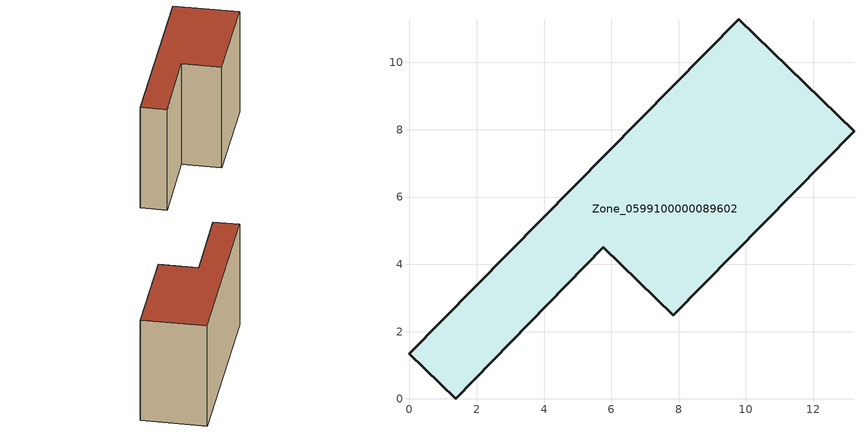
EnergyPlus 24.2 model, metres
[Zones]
Zone_0599100000089602
 floor ground (C_G): 5.76,4.51 1.38,0 0,1.34 9.78,11.29 13.21,7.95 7.84,2.49 z0
 wall outside (C_F): 9.78,11.29 0,1.34 1.38,0 5.76,4.51 7.84,2.49 13.21,7.95 9.78,11.29 z0:8.28
 roof outside (C_R): 13.21,7.95 9.78,11.29 0,1.34 1.38,0 5.76,4.51 7.84,2.49 z8.28
[BUILDING]
Pand.0599100000089602: North Axis=0; Terrain=City; Loads Convergence Tolerance Value=0.04; Temperature Convergence Tolerance Value=0.4; Solar Distribution=FullExterior; Maximum Number of Warmup Days=25; Minimum Number of Warmup Days=1
[Site:Location]
Rotterdam.The.Hague.AP_ZH_NLD Design_Conditions: Latitude=51.96; Longitude=4.45; Time Zone=1; Elevation=-4.5
[SITE:GROUNDTEMPERATURE:BUILDINGSURFACE]
18, 18, 18, 18, 18, 18, 18, 18, 18, 18, 18, 18
[MATERIAL] Thermal Absorptance=0.9; Solar Absorptance=0.7; Visible Absorptance=0.7
Name | Roughness | Thickness | Conductivity | Density | Specific Heat
G.TI.1946 | MediumSmooth | 0.15 | 1 | 540 | 1210
F.TI.1946 | Rough | 0.3 | 0.857143 | 1920 | 840
R.TI.1946 | MediumRough | 0.2 | 0.1 | 1500 | 1000
[CONSTRUCTION]
C_G: G.TI.1946
C_F: F.TI.1946
C_R: R.TI.1946
[ZONE]
Zone_0599100000089602: Type=1; Multiplier=1; Ceiling Height=Autocalculate; Volume=Autocalculate; Floor Area=autocalculate; Part of Total Floor Area=Yes
[ZONEINFILTRATION:DESIGNFLOWRATE]
Infil_Zone_0599100000089602: Zone or ZoneList or Space or SpaceList=Zone_0599100000089602; Schedule=AlwaysOn; Design Flow Rate Calculation Method=Flow/Area; Flow Rate per Floor Area=0.003; Constant Term Coefficient=1; Temperature Term Coefficient=0; Velocity Term Coefficient=0; Velocity Squared Term Coefficient=0
[HVACTEMPLATE:ZONE:IDEALLOADSAIRSYSTEM]
Zone_0599100000089602: Maximum Heating Supply Air Temperature=50; Minimum Cooling Supply Air Temperature=13; Maximum Heating Supply Air Humidity Ratio=0.0156; Minimum Cooling Supply Air Humidity Ratio=0.0077; Heating Limit=NoLimit; Cooling Limit=NoLimit; Dehumidification Control Type=ConstantSensibleHeatRatio; Cooling Sensible Heat Ratio=0.7; Dehumidification Setpoint=60; Humidification Control Type=None; Humidification Setpoint=30; Outdoor Air Method=None; Outdoor Air Flow Rate per Person=0.00944; Outdoor Air Flow Rate per Zone Floor Area=0; Outdoor Air Flow Rate per Zone=0; Demand Controlled Ventilation Type=None; Outdoor Air Economizer Type=NoEconomizer; Heat Recovery Type=None; Sensible Heat Recovery Effectiveness=0.7; Latent Heat Recovery Effectiveness=0.65
[ZONECONTROL:THERMOSTAT]
ThermostatControl_Zone_0599100000089602: Zone or ZoneList=Zone_0599100000089602; Control Type Schedule=DualSetpointControlType; Control 1=Thermostat_Zone_0599100000089602; Temperature Difference Between Cutout And Setpoint=0
[THERMOSTATSETPOINT:DUALSETPOINT]
Thermostat_Zone_0599100000089602: Heating Setpoint Temperature Schedule=HeatingSetpoint_Zone_0599100000089602; Cooling Setpoint Temperature Schedule=CoolingSetpoint_Zone_0599100000089602
[SCHEDULE:COMPACT]
HeatingSetpoint_Zone_0599100000089602: Through: 12/31, For: AllDays, Until: 24:00, 21
CoolingSetpoint_Zone_0599100000089602: Through: 12/31, For: AllDays, Until: 24:00, 24
DualSetpointControlType: Through: 12/31, For: AllDays, Until: 24:00, 4
AlwaysOn: Through: 12/31, For: AllDays, Until: 24:00, 1
